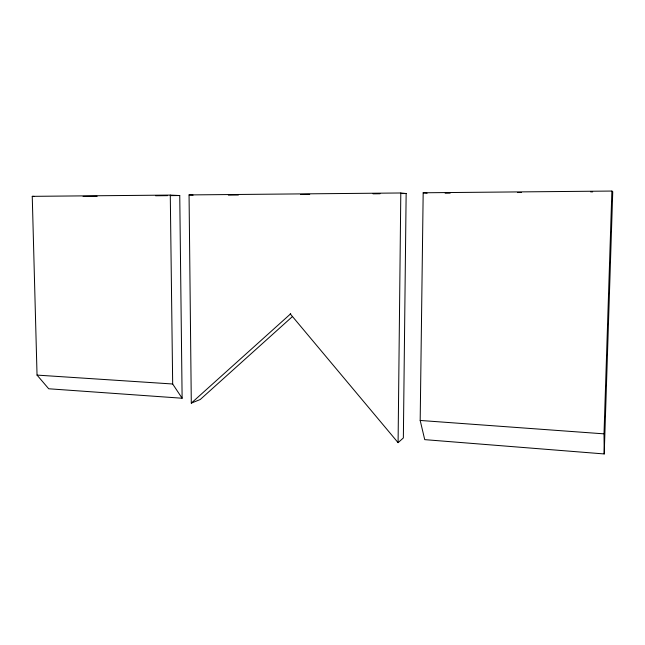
<?xml version="1.0" encoding="UTF-8"?>
<svg xmlns="http://www.w3.org/2000/svg" width="645" height="645" viewBox="0 0 645 645"><rect width="100%" height="100%" fill="white"/><g stroke="black" fill="none" stroke-linecap="round" stroke-linejoin="round"><path stroke-width="0.97" d="M400.803 192.984L406.148 193.524L403.359 437.939L398.086 442.655L400.803 192.984L189.058 194.919L191.299 403.125L200.224 399.521L292.362 316.622M420.185 420.451L423.176 192.782L611.887 191.057L612.75 191.686L604.22 453.943L424.724 439.64L420.185 420.451L604.01 433.851L604.22 453.943M604.01 433.851L611.887 191.057M191.299 403.125L290.718 313.752M32.25 196.346L170.28 195.088L179.745 195.54L182.124 398.231L48.714 388.774L37.039 375.1L32.25 196.346L34.177 196.411M83.068 196.403L97.169 196.274M155.574 195.758L167.66 195.653M170.683 195.62L179.745 195.54M228.354 195.113L238.4 195.016M300.675 194.468L309.721 194.387M373.003 193.823L380.034 193.758M402.133 193.565L406.148 193.524M445.147 193.178L450.162 193.137M517.403 192.533L521.418 192.5M590.667 191.879L592.674 191.863M189.058 194.919L193.113 195.121M37.039 375.1L172.675 383.993L182.124 398.231M423.176 192.782L427.103 193.218M290.25 313.881L398.086 442.655M170.28 195.088L172.675 383.993"/></g></svg>
